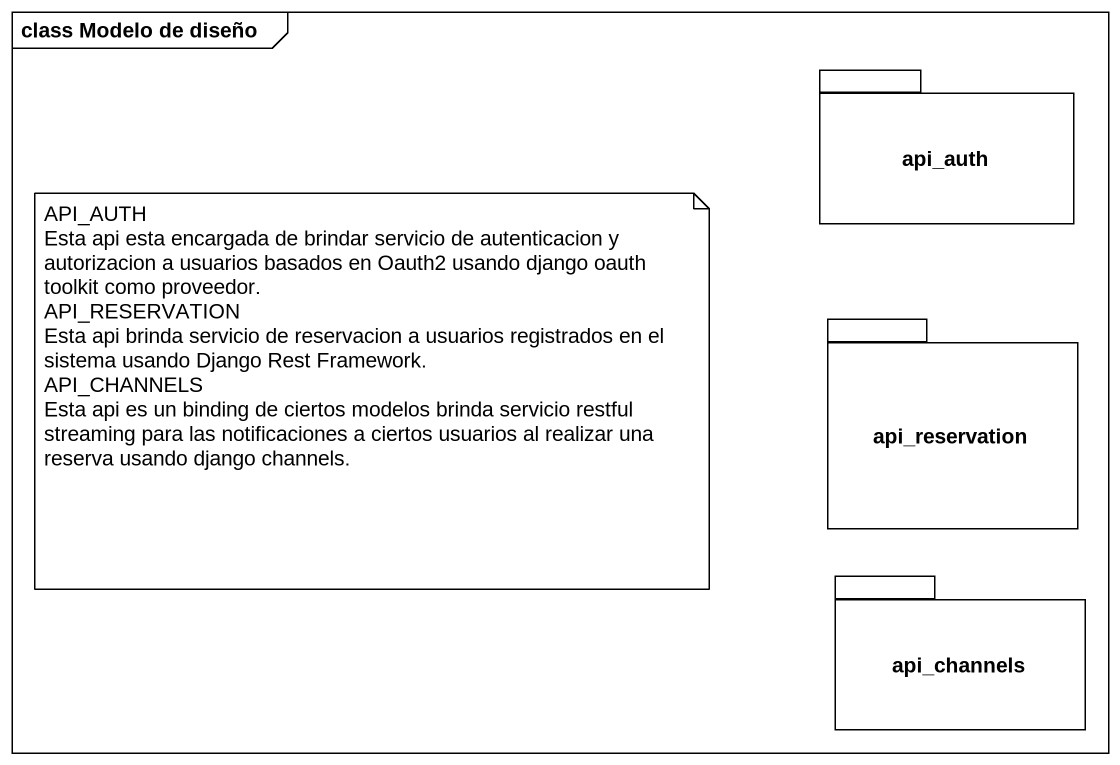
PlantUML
@startuml
mainframe class Modelo de diseño
package api_auth {
}
package api_reservation {
}
package api_channels {
}
note as N1
  API_AUTH
  Esta api esta encargada de brindar servicio de autenticacion y autorizacion a usuarios basados en Oauth2 usando django oauth toolkit como proveedor.
  API_RESERVATION
  Esta api brinda servicio de reservacion a usuarios registrados en el sistema usando Django Rest Framework.
  API_CHANNELS
  Esta api es un binding de ciertos modelos brinda servicio restful streaming para las notificaciones a ciertos usuarios al realizar una reserva usando django channels.
end note
@enduml
